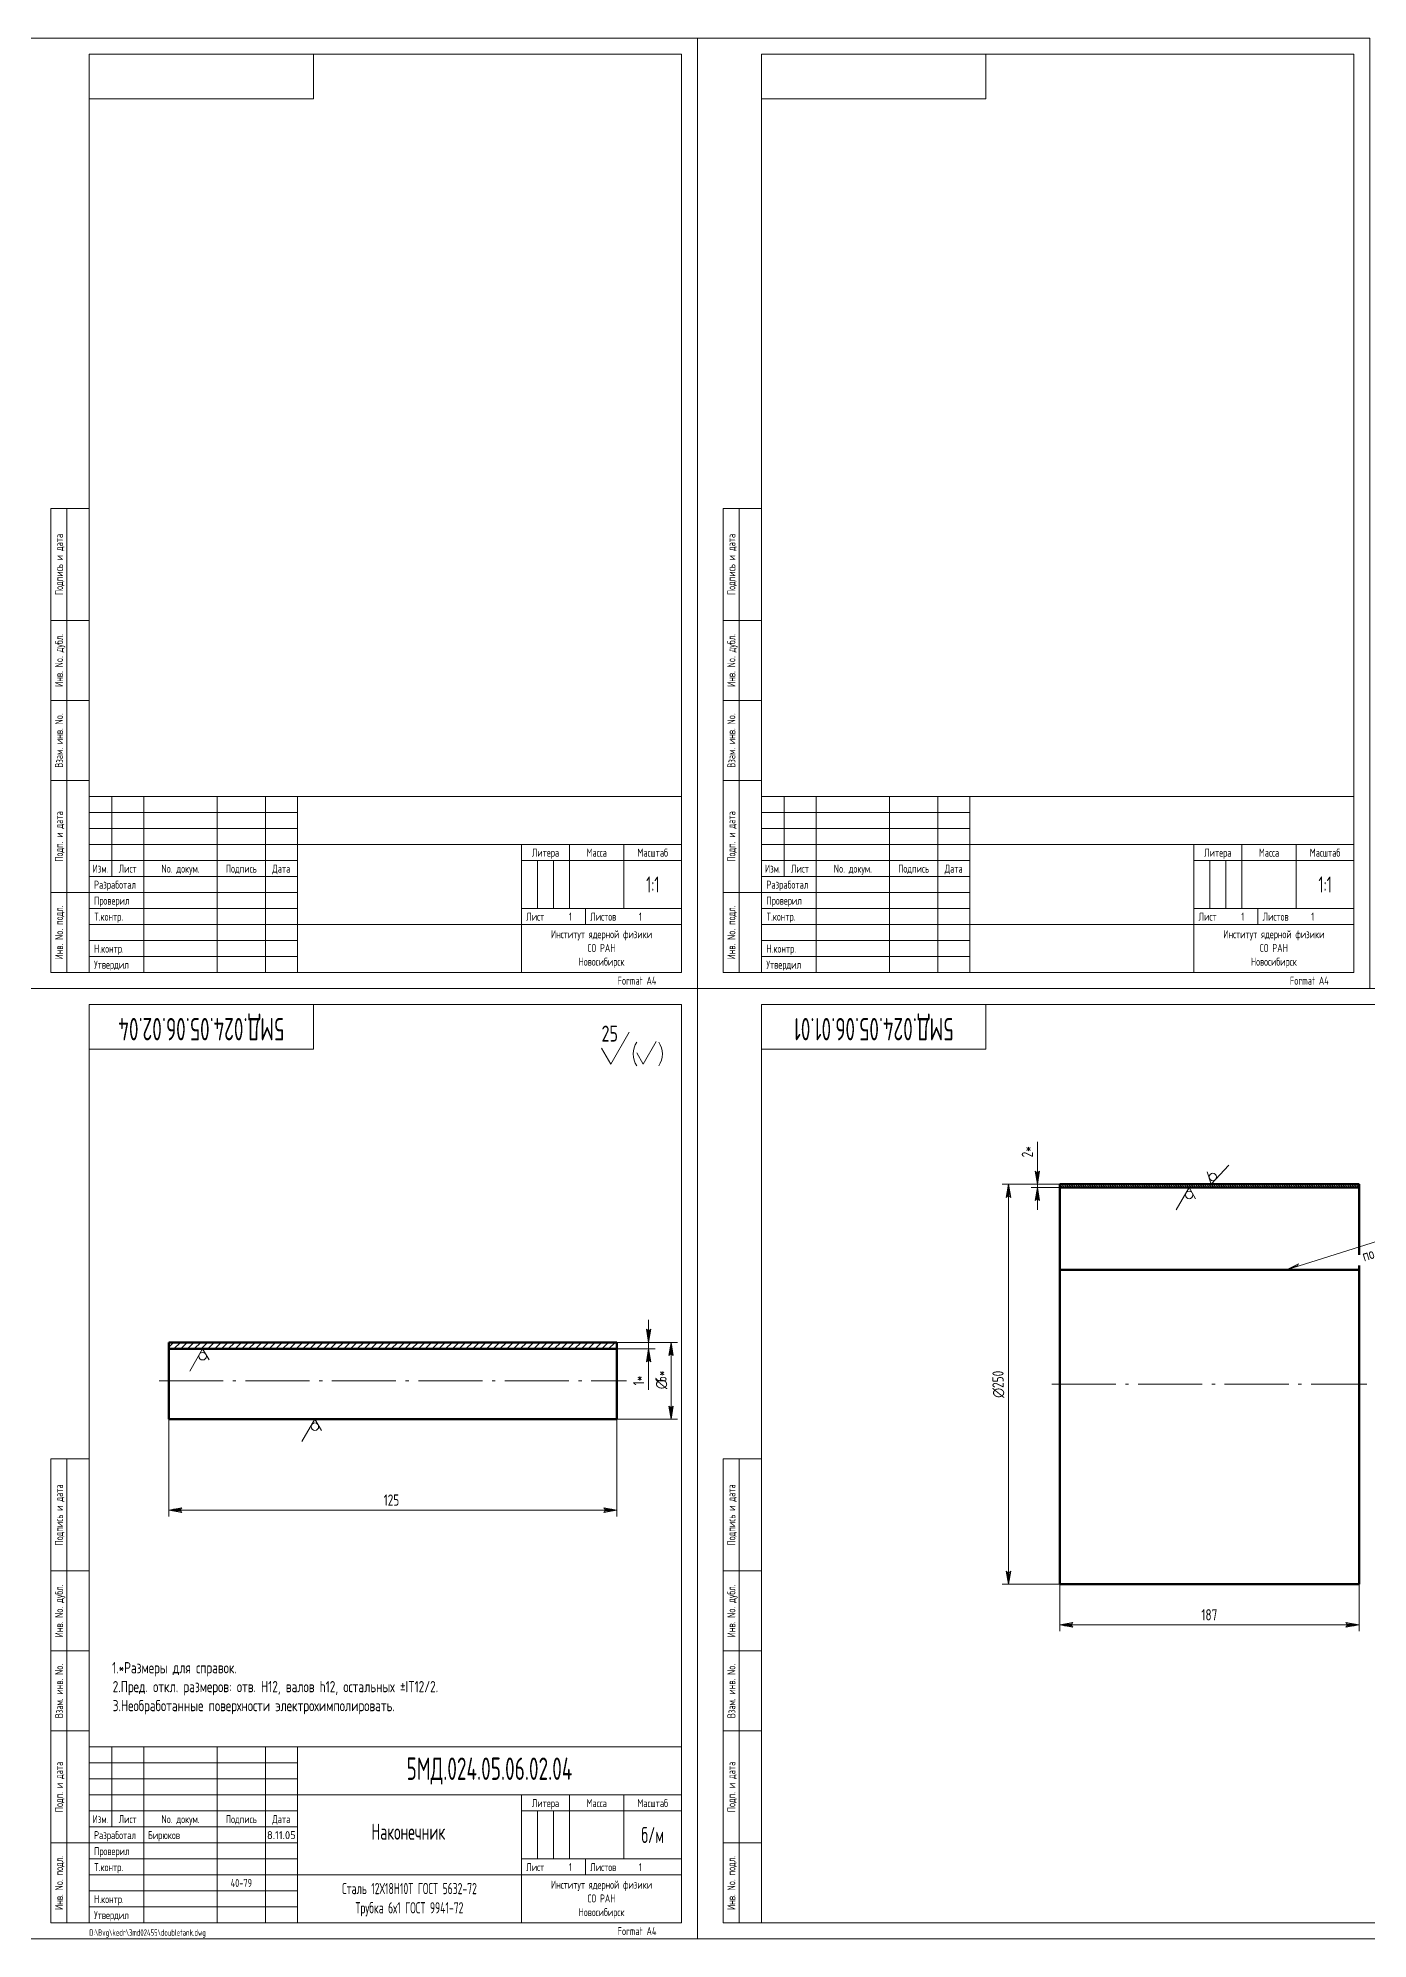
# Model space of a CAD drawing. Extents: x -414 to 4851, y -2165 to 1761.
# Drawn here: x 2588 to 3004, y -175 to 419 of the extents above; entities that cross this region are included whole.
import ezdxf
from ezdxf.enums import TextEntityAlignment as Align

# ---------------------------------------------------------------- set-up
doc = ezdxf.new("R2010")
doc.units = 0
doc.linetypes.add('S-P20', pattern=[27, 20, -3, 1, -3])
for name, color, linetype, lineweight in [('1', 9, 'CONTINUOUS', 20), ('2', 2, 'CONTINUOUS', 50), ('DIM', 4, 'CONTINUOUS', 20), ('HATCH', 5, 'CONTINUOUS', 20), ('TR', 3, 'CONTINUOUS', 20)]:
    doc.layers.add(name, color=color, linetype=linetype, lineweight=lineweight)
doc.styles.add('SIMPLEX', font='simplex.shx', dxfattribs={"width": 0.7})

# ---------------------------------------------------------------- blocks, each defined once
blk = doc.blocks.new('LEADR')
at = {"layer": 'DIM'}
for p, q in [((-1.170416226631389, 0.2000000000000028), (0, 0)), ((-0.9997944300187243, -0.0002412563466975826), (-1.170416226631389, 0.2000000000000028)), ((0, 0), (-1.170416226631389, -0.1999999999999886)), ((-0.4381870021173455, 0.07487712356459042), (-1.063684681848329, 0.07474016190496968)), ((0, 0), (-1, 0)), ((-1.170416226631389, -0.1999999999999886), (-0.9997944300187243, -0.0002412563466975826)), ((-0.4396274744967172, -0.07512327059271229), (-1.063870801763059, -0.07525989858129378))]:
    blk.add_line(p, q, dxfattribs=at)
blk = doc.blocks.new('SVLEADR')
at = {"layer": 'DIM'}
for p, q in [((-1.170621796612664, -0.199758743653291), (-1, 0)), ((0, 0), (-1.170621796612664, -0.199758743653291)), ((-0.3755462257252447, -0.07510924514504325), (-1.064076371744335, -0.0750186422345962))]:
    blk.add_line(p, q, dxfattribs=at)
blk = doc.blocks.new('SHTAMP1')
at = {"layer": 'DIM', "color": 2}
for p, q in [((-185, 55), (0, 55)), ((-185, 55), (-185, 0)), ((-178, 55), (-178, 29.99999999999999)), ((-168, 55), (-168, 0)), ((-145, 55), (-145, 0)), ((-130, 55), (-130, 0)), ((-120, 55), (-120, 0)), ((-120, 40), (0, 40)), ((-49.99999999999997, 40), (-50, 0)), ((-34.99999999999997, 40), (-34.99999999999997, 20)), ((-17.99999999999997, 40), (-17.99999999999997, 20.00000000000001)), ((-185, 35), (-120, 35)), ((-185, 30), (-120, 30)), ((-49.99999999999997, 35), (0, 35)), ((-50, 20), (0, 20)), ((-29.99999999999994, 20.00000000000001), (-29.99999999999997, 15)), ((-120, 15), (0, 15))]:
    blk.add_line(p, q, dxfattribs=at)
at = {"layer": 'DIM'}
for p, q in [((-185, 50), (-120, 50)), ((-185, 45), (-120, 45)), ((-185, 40), (-120, 40)), ((-44.99999999999997, 35), (-44.99999999999997, 20)), ((-39.99999999999997, 35), (-39.99999999999997, 20)), ((-185, 25), (-120, 25)), ((-185, 20), (-120, 20)), ((-185, 15), (-120, 15)), ((-185, 10), (-120, 10)), ((-185, 5), (-120, 5))]:
    blk.add_line(p, q, dxfattribs=at)
at = {"layer": 'DIM', "style": 'SIMPLEX', "width": 0.6}
blk.add_text('1', height=2.5, dxfattribs=at).set_placement((-35.17607202795625, 16.2))
at = {"layer": 'DIM', "style": 'SIMPLEX', "width": 0.6, "flags": 8}
blk.add_attdef('ОБОЗНАЧЕНИЕ2', text='', height=7, dxfattribs=at).set_placement((-117, 60), align=Align.MIDDLE)
at = {"layer": 'DIM', "style": 'SIMPLEX', "width": 0.6}
for tag, height, p in [('ОБОЗНАЧЕНИЕ', 7, (-60, 47.5)), ('МАСШТАБ', 5, (-9, 27.5))]:
    blk.add_attdef(tag, text='', height=height, dxfattribs=at).set_placement(p, align=Align.MIDDLE)
at = {"layer": 'DIM', "style": 'SIMPLEX', "width": 0.9108433734939759}
blk.add_attdef('ДАТА', text='', height=2.5, dxfattribs=at).set_placement((-129.5, 26.2), (-120.5, 26.2), align=Align.FIT)
at = {"layer": 'DIM', "style": 'SIMPLEX', "width": 0.6}
for tag, p in [('ЛИСТОВ', (-13.325, 16.2)), ('FORMAT', (-20, -3.8))]:
    blk.add_attdef(tag, p, '', height=2.5, dxfattribs=at)
blk.add_attdef('ТЕЛЕФОН', text='', height=2.5, dxfattribs=at).set_placement((-137.5, 12.5), align=Align.MIDDLE_CENTER)
at = {"layer": 'TR', "style": 'SIMPLEX', "width": 0.7}
for s, p in [('Литера', (-42.49999999999997, 36.2)), ('Масса', (-26.49999999999997, 36.2)), ('Масштаб', (-9, 36.2)), ('Изм.', (-181.5, 31.2)), ('Лист', (-173, 31.2)), ('No. докум.', (-156.5, 31.2)), ('Подпись', (-137.5, 31.2)), ('Дата', (-125, 31.2)), ('Институт ядерной физики', (-25, 10.70243239950646)), ('СО РАН', (-25, 6.416718113792172)), ('Новосибирск', (-25, 2.131003828077887))]:
    blk.add_text(s, height=2.5, dxfattribs=at).set_placement(p, align=Align.CENTER)
at = {"layer": 'TR', "style": 'SIMPLEX'}
for s, width, p in [('Разработал', 0.6, (-183.5, 26.2)), ('T.контр.', 0.7, (-183.5, 16.2)), ('Проверил', 0.7, (-183.5, 21.2)), ('Лист', 0.7, (-48.5, 16.2)), ('Листов', 0.7, (-28.49999999999997, 16.2)), ('Н.контр.', 0.7, (-183.5, 6.200000000000001)), ('Утвердил', 0.7, (-183.5, 1.200000000000001))]:
    blk.add_text(s, height=2.5, dxfattribs=dict(at, width=width)).set_placement(p)
at = {"layer": 'TR', "style": 'SIMPLEX', "width": 0.6}
for tag, height, p in [('НАИМЕНОВАНИЕ', 5, (-85.34568711718521, 29.20002082529924)), ('НАИМЕНОВАНИЕ2', 5, (-85.34568711718521, 21.20002082529924)), ('МАТЕРИАЛ', 3.5, (-85, 9)), ('СОРТАМЕНТ', 3.5, (-85, 3))]:
    blk.add_attdef(tag, text='', height=height, dxfattribs=at).set_placement(p, align=Align.CENTER)
for tag, p, height in [('РАЗРАБОТАЛ', (-166.7, 26.2), 2.5), ('ПРОВЕРИЛ', (-166.7, 21.2), 2.5), ('НОРМОКОНТРОЛЬ', (-166.7, 6.199999999999998), 2.5), ('УТВЕРДИЛ', (-166.7, 1.199999999999999), 2.5), ('ФАЙЛ', (-185, -4), 2)]:
    blk.add_attdef(tag, p, '', height=height, dxfattribs=at)
blk = doc.blocks.new('A4')
at = {"layer": 'DIM', "color": 2}
for p, q in [((7.999999999999972, 5), (8.000000000000028, 150)), ((20.00000000000003, 150), (8.000000000000028, 150)), ((12.99999999999997, 5), (13.00000000000003, 150)), ((20, 115), (8, 115)), ((20, 90), (8, 90)), ((20, 65), (8, 65)), ((19.99999999999997, 30), (7.999999999999972, 30)), ((19.99999999999997, 5), (7.999999999999972, 5))]:
    blk.add_line(p, q, dxfattribs=at)
at = {"layer": 'DIM'}
blk.add_lwpolyline([(0, 0), (1.81854043542623e-14, 297), (210, 297), (210, 0)], close=True, dxfattribs=at)
at = {"layer": 'DIM', "color": 2}
blk.add_lwpolyline([(20, 5), (20.00000000000002, 292), (205, 292), (205, 5)], close=True, dxfattribs=at)
blk.add_lwpolyline([(20.00000000000001, 278), (90.00000000000001, 278), (90.00000000000001, 292)], dxfattribs=at)
at = {"layer": 'DIM'}
ref = blk.add_blockref('SHTAMP1', (205, 5), dxfattribs=at)
ref.add_attrib('МАСШТАБ', '1:1', dxfattribs={"height": 5, "style": 'SIMPLEX', "width": 0.6}).set_placement((196, 32.5), align=Align.MIDDLE)
ref.add_attrib('ЛИСТОВ', '1', (191.675, 21.2), dxfattribs={"height": 2.5, "style": 'SIMPLEX', "width": 0.6})
ref.add_attrib('FORMAT', 'Format A4', (185, 1.2), dxfattribs={"height": 2.5, "style": 'SIMPLEX', "width": 0.6})
at = {"layer": 'DIM', "style": 'SIMPLEX', "width": 0.7}
for s, p in [('Подпись и дата', (11.80000000000001, 132.5)), ('Инв. No. дубл.', (11.79999999999998, 102.5)), ('Взам. инв. No.', (11.79999999999998, 77.50000000000003)), ('Подп. и дата', (11.79999999999998, 47.50000000000001)), ('Инв. No. подл.', (11.79999999999998, 17.50000000000001))]:
    blk.add_text(s, height=2.5, rotation=90, dxfattribs=at).set_placement(p, align=Align.CENTER)

msp = doc.modelspace()

# ---------------------------------------------------------------- hatches: boundary and pattern name
at = {"layer": 'HATCH'}
h = msp.add_hatch(dxfattribs=at)
h.set_pattern_fill('U', color=256, scale=0.5, angle=135, style=0, pattern_type=0)
h.set_pattern_definition([(135, (2901.611419432022, -1065.381727263714), (-0.3535533905932738, -0.3535533905932737), [])])
h.paths.add_polyline_path([(3000.890401746367, 60.07172031368458), (3000.890401746368, 61.07172031368458), (2924.390401746368, 61.07172031368458), (2907.390401746368, 61.07172031368435), (2907.390401746368, 60.07172031368435), (2924.390401746368, 60.07172031368458)])
h = msp.add_hatch(dxfattribs=at)
h.set_pattern_fill('U', color=256, scale=1.5, angle=45, style=0, pattern_type=0)
h.set_pattern_definition([(45, (1214.757712763473, -1514.497089513066), (-1.060660171779821, 1.060660171779821), [])])
h.paths.add_polyline_path([(2629.095055803534, 11.66951754508659), (2629.095055803534, 9.669517545086592), (2769.095055803534, 9.669517545086592), (2769.095055803534, 11.66951754508659)])

# ---------------------------------------------------------------- linework, layer by layer
at = {"layer": '1', "linetype": 'S-P20'}
for p, q in [((2626.095055803534, -0.3304824549134082), (2772.095055803534, -0.3304824549134082)), ((2904.923379627149, -1.42827968631542), (3003.292931407192, -1.42827968631542))]:
    msp.add_line(p, q, dxfattribs=at)
at = {"layer": '2'}
for p, q in [((2907.390401746368, 61.07172031368435), (2924.390401746368, 61.07172031368458)), ((2907.390401746368, 61.07172031368435), (2907.390401746368, 60.07172031368435)), ((2907.390401746368, 60.07172031368435), (2907.390401746368, 61.07172031368435)), ((2907.390401746368, 60.07172031368435), (2924.390401746368, 60.07172031368458)), ((2907.390401746368, 60.07172031368481), (2907.390401746367, -1.428279686315193)), ((2924.390401746368, 61.07172031368458), (3000.890401746368, 61.07172031368458)), ((2924.390401746368, 60.07172031368458), (3000.890401746368, 60.07172031368458)), ((3000.890401746368, 61.07172031368458), (3000.890401746368, 38.99333093022308)), ((3000.890401746368, 35.71746615652479), (3000.890401746367, -1.42827968631542)), ((2907.390401746367, 34.28491858330487), (2924.390401746367, 34.28491858330464)), ((2924.390401746367, 34.28491858330464), (3000.890401746368, 34.28491858330464)), ((2769.095055803534, 11.66951754508659), (2629.095055803534, 11.66951754508659)), ((2629.095055803534, 11.66951754508659), (2629.095055803534, -12.33048245491341)), ((2769.095055803534, 9.669517545086592), (2629.095055803534, 9.669517545086592)), ((2769.095055803534, -12.33048245491341), (2769.095055803534, 11.66951754508659)), ((2907.390401746367, -63.92827968631519), (2907.390401746367, -1.428279686315193)), ((3000.890401746368, -63.92827968631542), (3000.890401746367, -1.42827968631542)), ((2629.095055803534, -12.33048245491341), (2769.095055803534, -12.33048245491341)), ((2907.390401746367, -63.92827968631519), (2924.390401746367, -63.92827968631542)), ((2924.390401746367, -63.92827968631542), (3000.890401746368, -63.92827968631542))]:
    msp.add_line(p, q, dxfattribs=at)
at = {"layer": 'DIM'}
for p, q in [((2900.435607129305, 64.57172031368435), (2900.435607129305, 74.37172031368435)), ((2907.390401746368, 61.07172031368435), (2889.392147471152, 61.07172031368435)), ((2907.390401746368, 61.07172031368435), (2898.435607129305, 61.07172031368435)), ((2907.390401746368, 60.07172031368435), (2898.435607129305, 60.07172031368435)), ((2900.435607129305, 60.07172031368435), (2900.435607129305, 61.07172031368435)), ((2891.392147471152, 57.57172031368435), (2891.392147471152, -60.42827968631519)), ((2900.435607129305, 56.57172031368435), (2900.435607129305, 53.07172031368435)), ((2978.264135321832, 34.28491858330464), (3046.501122884077, 55.91861296430889)), ((2779.011551836424, 15.16951754508659), (2779.011551836424, 18.66951754508659)), ((2769.095055803534, 11.66951754508659), (2788.011551836424, 11.66951754508659)), ((2769.095055803534, 11.66951754508659), (2781.011551836424, 11.66951754508659)), ((2769.095055803534, 9.669517545086592), (2781.011551836424, 9.669517545086592)), ((2779.011551836424, 11.66951754508659), (2779.011551836424, 9.669517545086592)), ((2779.011551836424, 6.169517545086592), (2779.011551836424, -3.163815788246666)), ((2786.011551836424, 8.169517545086592), (2786.011551836424, -8.830482454913408)), ((2629.095055803534, -12.33048245491341), (2629.095055803534, -42.75752343233876)), ((2769.095055803534, -12.33048245491341), (2788.011551836424, -12.33048245491341)), ((2769.095055803534, -12.33048245491341), (2769.095055803534, -42.75752343233876)), ((2632.595055803534, -40.75752343233876), (2765.595055803534, -40.75752343233876)), ((2907.390401746367, -63.92827968631519), (2889.392147471152, -63.92827968631519)), ((2907.390401746367, -63.92827968631519), (2907.390401746367, -78.60243034882484)), ((3000.890401746368, -63.92827968631542), (3000.890401746368, -78.60243034882484)), ((2910.890401746367, -76.60243034882484), (2997.390401746368, -76.60243034882484))]:
    msp.add_line(p, q, dxfattribs=at)
at = {"layer": 'DIM', "color": 2}
for p, q in [((2592.289635571171, -169.7561984686206), (2592.289635571171, -24.7561984686206)), ((2604.289635571171, -24.7561984686206), (2592.289635571171, -24.7561984686206)), ((2597.289635571171, -169.7561984686206), (2597.289635571171, -24.7561984686206)), ((2802.289635571171, -169.7561984686206), (2802.289635571171, -24.7561984686206)), ((2814.289635571171, -24.7561984686206), (2802.289635571171, -24.7561984686206)), ((2807.289635571171, -169.7561984686206), (2807.289635571171, -24.7561984686206)), ((2604.289635571171, -59.7561984686206), (2592.289635571171, -59.7561984686206)), ((2814.289635571171, -59.7561984686206), (2802.289635571171, -59.7561984686206)), ((2604.289635571171, -84.7561984686206), (2592.289635571171, -84.7561984686206)), ((2814.289635571171, -84.7561984686206), (2802.289635571171, -84.7561984686206)), ((2604.289635571171, -109.7561984686206), (2592.289635571171, -109.7561984686206)), ((2814.289635571171, -109.7561984686206), (2802.289635571171, -109.7561984686206)), ((2604.289635571171, -144.7561984686206), (2592.289635571171, -144.7561984686206)), ((2814.289635571171, -144.7561984686206), (2802.289635571171, -144.7561984686206)), ((2604.289635571171, -169.7561984686206), (2592.289635571171, -169.7561984686206)), ((2814.289635571171, -169.7561984686206), (2802.289635571171, -169.7561984686206))]:
    msp.add_line(p, q, dxfattribs=at)
at = {"layer": 'DIM'}
for points in [[(2584.289635571171, -174.7561984686206), (2584.289635571171, 122.2438015313794), (2794.289635571171, 122.2438015313794), (2794.289635571171, -174.7561984686206)], [(2794.289635571171, -174.7561984686206), (2794.289635571171, 122.2438015313794), (3214.289635571171, 122.2438015313794), (3214.289635571171, -174.7561984686206)]]:
    msp.add_lwpolyline(points, close=True, dxfattribs=at)
at = {"layer": 'DIM', "color": 2}
for points in [[(2604.289635571171, -169.7561984686206), (2604.289635571171, 117.2438015313794), (2789.289635571171, 117.2438015313794), (2789.289635571171, -169.7561984686206)], [(2814.289635571171, -169.7561984686206), (2814.289635571171, 117.2438015313794), (3209.289635571171, 117.2438015313794), (3209.289635571171, -169.7561984686206)]]:
    msp.add_lwpolyline(points, close=True, dxfattribs=at)
for points in [[(2604.289635571171, 103.2438015313794), (2674.289635571171, 103.2438015313794), (2674.289635571171, 117.2438015313794)], [(2814.289635571171, 103.2438015313794), (2884.289635571171, 103.2438015313794), (2884.289635571171, 117.2438015313794)]]:
    msp.add_lwpolyline(points, dxfattribs=at)
at = {"layer": 'DIM', "flags": 128}
for points in [[(2764.302884225223, 103.6438015313795), (2767.189635571171, 98.6438015313795), (2772.963138263068, 108.6438015313795)], [(2775.318909629008, 102.1438015313795), (2777.339635571171, 98.6438015313795), (2781.381087455499, 105.6438015313795)], [(2953.503069707584, 64.93299643009804), (2954.696334173722, 61.07172031368452), (2960.190996123265, 66.99979111231575)], [(2949.865965552254, 56.57172031368459), (2947.845239610091, 60.07172031368459), (2943.803787725763, 53.07172031368459)], [(2641.71867659973, 6.169517545086819), (2639.697950657567, 9.66951754508682), (2635.656498773239, 2.669517545086819)], [(2676.796512703875, -15.83048245491318), (2674.775786761712, -12.33048245491318), (2670.734334877384, -19.33048245491318)]]:
    msp.add_lwpolyline(points, dxfattribs=at)
at = {"layer": 'DIM'}
for centre in [(2955.214615354351, 63.34796170418026), (2947.845239610091, 57.73722031368459), (2639.697950657567, 7.335017545086885), (2674.775786761712, -14.66498245491312)]:
    msp.add_circle(centre, 1.1655, dxfattribs=at)
for centre, start, end in [((2780.839635571171, 101.7938015313796), 146.0000000000001, 214.0000000000001), ((2776.639635571171, 101.7938015313796), 325.9999999999999, 33.99999999999987)]:
    msp.add_arc(centre, 6.649999999999909, start, end, dxfattribs=at)

# ---------------------------------------------------------------- block references
for p in [(2584.289635571171, 122.2438015313795), (2794.289635571171, 122.2438015313794)]:
    msp.add_blockref('A4', p, dxfattribs=at)
ref = msp.add_blockref('SHTAMP1', (2789.289635571171, -169.7561984686206), dxfattribs=at)
ref.add_attrib('ФАЙЛ', 'D:\\Bvg\\kedr\\3md02455\\doubletank.dwg', (2604.289635571171, -173.7561984686206), dxfattribs={"layer": 'TR', "height": 2, "style": 'SIMPLEX', "width": 0.6})
ref.add_attrib('РАЗРАБОТАЛ', 'Бирюков', (2622.589635571171, -143.5561984686206), dxfattribs={"layer": 'TR', "height": 2.5, "style": 'SIMPLEX', "width": 0.6})
ref.add_attrib('ТЕЛЕФОН', '40-79', dxfattribs={"height": 2.5, "style": 'SIMPLEX', "width": 0.6}).set_placement((2651.789635571171, -157.2561984686206), align=Align.MIDDLE_CENTER)
ref.add_attrib('ДАТА', '8.11.05', dxfattribs={"height": 2.5, "style": 'SIMPLEX', "width": 0.7132075471698117}).set_placement((2659.789635571171, -143.5561984686206), (2668.789635571171, -143.5561984686206), align=Align.FIT)
ref.add_attrib('ОБОЗНАЧЕНИЕ', '5МД.024.05.06.02.04', dxfattribs={"height": 7, "style": 'SIMPLEX', "width": 0.6}).set_placement((2729.289635571171, -122.2561984686206), align=Align.MIDDLE)
ref.add_attrib('МАСШТАБ', 'б/м', dxfattribs={"height": 5, "style": 'SIMPLEX', "width": 0.6}).set_placement((2780.289635571171, -142.2561984686206), align=Align.MIDDLE)
ref.add_attrib('НАИМЕНОВАНИЕ', 'Наконечник', dxfattribs={"layer": 'TR', "height": 5, "style": 'SIMPLEX', "width": 0.6}).set_placement((2703.943948453986, -143.7561984686206), align=Align.CENTER)
ref.add_attrib('МАТЕРИАЛ', 'Сталь 12Х18Н10Т ГОСТ 5632-72', dxfattribs={"layer": 'TR', "height": 3.5, "style": 'SIMPLEX', "width": 0.6}).set_placement((2704.289635571171, -160.7561984686206), align=Align.CENTER)
ref.add_attrib('СОРТАМЕНТ', 'Трубка 6х1 ГОСТ 9941-72', dxfattribs={"layer": 'TR', "height": 3.5, "style": 'SIMPLEX', "width": 0.6}).set_placement((2704.289635571171, -166.7561984686206), align=Align.CENTER)
ref.add_attrib('ЛИСТОВ', '1', (2775.964635571171, -153.5561984686206), dxfattribs={"height": 2.5, "style": 'SIMPLEX', "width": 0.6})
ref.add_attrib('FORMAT', 'Format A4', (2769.289635571171, -173.5561984686206), dxfattribs={"height": 2.5, "style": 'SIMPLEX', "width": 0.6})
ref.add_attrib('ОБОЗНАЧЕНИЕ2', '5МД.024.05.06.02.04', dxfattribs={"height": 7, "rotation": 180, "style": 'SIMPLEX', "width": 0.6, "flags": 8}).set_placement((2639.289635571171, 110.2438015313794), align=Align.MIDDLE)
ref = msp.add_blockref('SHTAMP1', (3209.289635571171, -169.7561984686206), dxfattribs=at)
ref.add_attrib('ФАЙЛ', 'D:\\Bvg\\kedr\\3md02455\\doubletank.dwg', (3024.289635571171, -173.7561984686206), dxfattribs={"layer": 'TR', "height": 2, "style": 'SIMPLEX', "width": 0.6})
ref.add_attrib('РАЗРАБОТАЛ', 'Бирюков', (3042.589635571171, -143.5561984686206), dxfattribs={"layer": 'TR', "height": 2.5, "style": 'SIMPLEX', "width": 0.6})
ref.add_attrib('ТЕЛЕФОН', '40-79', dxfattribs={"height": 2.5, "style": 'SIMPLEX', "width": 0.6}).set_placement((3071.789635571171, -157.2561984686206), align=Align.MIDDLE_CENTER)
ref.add_attrib('ДАТА', '7.11.05', dxfattribs={"height": 2.5, "style": 'SIMPLEX', "width": 0.7132075471698116}).set_placement((3079.789635571171, -143.5561984686206), (3088.789635571171, -143.5561984686206), align=Align.FIT)
ref.add_attrib('ОБОЗНАЧЕНИЕ', '5МД.024.05.06.01.01', dxfattribs={"height": 7, "style": 'SIMPLEX', "width": 0.6}).set_placement((3149.289635571171, -122.2561984686206), align=Align.MIDDLE)
ref.add_attrib('МАСШТАБ', '1:2', dxfattribs={"height": 5, "style": 'SIMPLEX', "width": 0.6}).set_placement((3200.289635571171, -142.2561984686206), align=Align.MIDDLE)
ref.add_attrib('НАИМЕНОВАНИЕ', 'Обечайка', dxfattribs={"layer": 'TR', "height": 5, "style": 'SIMPLEX', "width": 0.6}).set_placement((3123.943948453986, -143.7561984686206), align=Align.CENTER)
ref.add_attrib('МАТЕРИАЛ', 'Медь М1 ГОСТ 859-66', dxfattribs={"layer": 'TR', "height": 3.5, "style": 'SIMPLEX', "width": 0.6}).set_placement((3124.289635571171, -160.7561984686206), align=Align.CENTER)
ref.add_attrib('СОРТАМЕНТ', 'Лист 2 ГОСТ 495-70', dxfattribs={"layer": 'TR', "height": 3.5, "style": 'SIMPLEX', "width": 0.6}).set_placement((3124.289635571171, -166.7561984686206), align=Align.CENTER)
ref.add_attrib('ЛИСТОВ', '1', (3195.964635571171, -153.5561984686206), dxfattribs={"height": 2.5, "style": 'SIMPLEX', "width": 0.6})
ref.add_attrib('FORMAT', 'Format A3', (3189.289635571171, -173.5561984686206), dxfattribs={"height": 2.5, "style": 'SIMPLEX', "width": 0.6})
ref.add_attrib('ОБОЗНАЧЕНИЕ2', '5МД.024.05.06.01.01', dxfattribs={"height": 7, "rotation": 180, "style": 'SIMPLEX', "width": 0.6, "flags": 8}).set_placement((2849.289635571171, 110.2438015313794), align=Align.MIDDLE)
at = {"layer": 'DIM', "xscale": 3.5, "yscale": 3.5, "zscale": 3.5}
for name, p, rotation in [('LEADR', (2891.392147471152, 61.07172031368435), 90), ('LEADR', (2900.435607129305, 61.07172031368435), 270), ('LEADR', (2900.435607129305, 60.07172031368435), 90), ('SVLEADR', (2978.264135321832, 34.28491858330464), 197.5905754259229), ('LEADR', (2779.011551836424, 11.66951754508659), 270), ('LEADR', (2779.011551836424, 9.669517545086592), 90), ('LEADR', (2786.011551836424, 11.66951754508659), 90), ('LEADR', (2786.011551836424, -12.33048245491341), 270), ('LEADR', (2629.095055803534, -40.75752343233876), 180), ('LEADR', (2891.392147471152, -63.92827968631519), 270), ('LEADR', (2907.390401746367, -76.60243034882484), 180)]:
    msp.add_blockref(name, p, dxfattribs=dict(at, rotation=rotation))
for p in [(2769.095055803534, -40.75752343233876), (3000.890401746368, -76.60243034882484)]:
    msp.add_blockref('LEADR', p, dxfattribs=at)

# ---------------------------------------------------------------- texts
at = {"layer": 'DIM', "style": 'SIMPLEX', "width": 0.7}
msp.add_text('25', height=5, dxfattribs=at).set_placement((2769.439635571171, 105.6438015313795), align=Align.RIGHT)
for s, p in [('∅', (2784.608025980145, -2.941927496328228)), ('6', (2784.608025980145, -0.7252608296615612)), ('*', (2784.608025980145, 1.114295919834745))]:
    msp.add_text(s, height=3.5, rotation=90, dxfattribs=at).set_placement(p)
for s, p in [('Подпись и дата', (2596.089635571171, -42.2561984686206)), ('Подпись и дата', (2806.089635571172, -42.25619846862057)), ('Инв. No. дубл.', (2596.089635571171, -72.2561984686206)), ('Инв. No. дубл.', (2806.089635571172, -72.25619846862057)), ('Взам. инв. No.', (2596.089635571171, -97.2561984686206)), ('Взам. инв. No.', (2806.089635571172, -97.25619846862057)), ('Подп. и дата', (2596.089635571171, -127.2561984686206)), ('Подп. и дата', (2806.089635571172, -127.2561984686206)), ('Инв. No. подл.', (2596.089635571171, -157.2561984686206)), ('Инв. No. подл.', (2806.089635571172, -157.2561984686206))]:
    msp.add_text(s, height=2.5, rotation=90, dxfattribs=at).set_placement(p, align=Align.CENTER)
for s, p in [('125', (2696.237819403265, -39.35752343233867)), ('1.*Размеры для справок.', (2611.42583793648, -91.74579549008358)), ('2.Пред. откл. размеров: отв. H12, валов h12, остальных ±IT12/2.', (2611.614175650015, -97.65731542000036)), ('3.Необработанные поверхности электрохимполировать.', (2611.633492338583, -103.5895318019539))]:
    msp.add_text(s, height=3.5, dxfattribs=at).set_placement(p)
at = {"layer": 'DIM', "char_height": 3.5, "attachment_point": 5, "rotation": 90, "style": 'SIMPLEX'}
for s, insert in [('\\A1;2*', (2897.285607129305, 71.22172031368436)), ('\\A1;1*', (2775.861551836424, -0.2471491215801507)), ('\\A1;∅250', (2888.242147471152, -1.428279686315419))]:
    msp.add_mtext(s, dxfattribs=dict(at, insert=insert))
at = {"layer": 'DIM', "insert": (2954.140401746367, -73.45243034882483), "char_height": 3.5, "attachment_point": 5, "style": 'SIMPLEX'}
msp.add_mtext('\\A1;187', dxfattribs=at)
at = {"layer": 'TR', "style": 'SIMPLEX', "width": 0.7}
msp.add_text('по образующей', height=3.5, rotation=17.59057542592287, dxfattribs=at).set_placement((3013.843678317849, 40.49332510025417), align=Align.CENTER)

doc.saveas('drawing.dxf')
